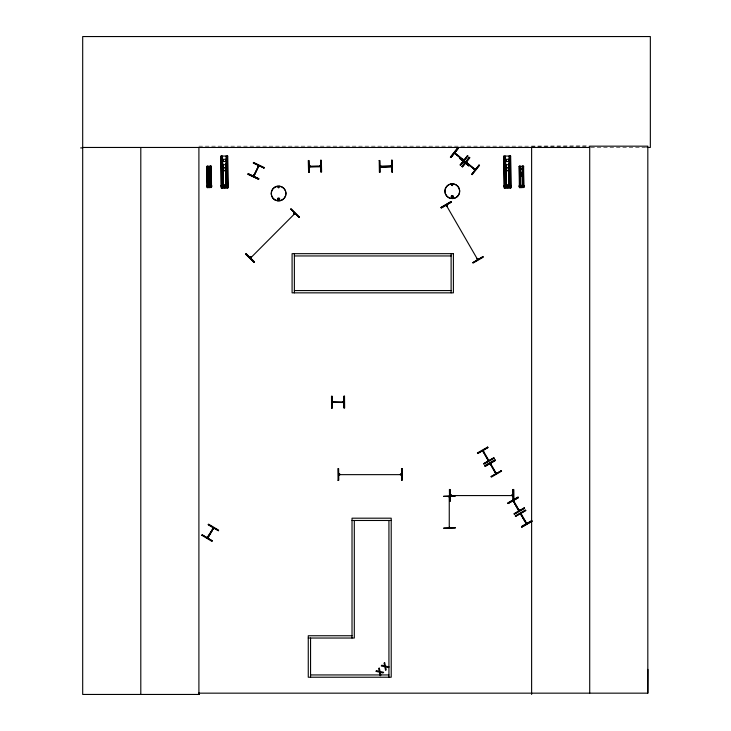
<?xml version="1.0" encoding="UTF-8"?>
<svg xmlns="http://www.w3.org/2000/svg" width="731" height="731" viewBox="0 0 731 731"><rect width="100%" height="100%" fill="white"/><g stroke="black" fill="none" stroke-linecap="round" stroke-linejoin="round"><path stroke-width="0.55" stroke-dasharray="3.65 2.74" d="M531.62 146.173L588.583 145.953M198.905 146.173L589.716 146.173M590.84 147.461L645.857 147.461"/><path stroke-width="1.1" d="M647.904 669.377L647.821 693.162L198.914 693.162L198.905 694.45L198.905 147.461M207.065 537.705L207.613 536.691L208.043 536.947M277.981 187.227C279.37 189.393 279.023 185.775 278.191 186.981M278.301 187.31L278.959 187.392L278.301 187.474M451.95 184.998C453.211 186.177 451.731 183.828 452.306 185.409M463.893 160.116L463.034 159.294L462.495 159.687M466.003 162.565L475.123 169.939M474.163 169.089L475.47 169.455M258.427 165.48L257.924 166.549L258.747 165.9M258.801 165.928L253.84 176.144L258.829 165.663M449.784 496.897L449.136 496.897M507.999 187.474L507.204 187.483L507.926 187.346L507.204 187.227L507.926 186.834L507.195 186.46L507.981 186.222L507.259 186.213M257.86 166.385L258.399 166.641M207.138 537.459L207.622 537.815L213.662 527.937M212.483 528.623L213.086 527.599M213.415 528.084L207.421 537.906M446.248 205.429L447.18 205.968L446.65 204.945M477.626 258.482L477.115 258.774L478.056 259.459M488.317 460.667L488.856 460.457M495.39 472.802L495.901 472.509M495.856 473.578L495.846 472.537L495.189 472.582M518.864 510.969L513.162 500.817L518.745 510.741M518.8 510.713L519.257 510.448M526.713 523.396L520.938 513.482L520.509 513.811L526.293 523.835M449.19 496.486L449.784 496.486M449.729 496.897L449.72 496.486M449.181 527.307C450.698 527.983 448.496 527.124 449.19 527.718M449.72 527.718L449.711 527.307M451.795 184.806C452.562 187.538 453.183 182.805 451.74 185.245M224.91 186.204L224.243 186.972L224.965 187.09L224.243 187.227L224.965 187.346L224.243 187.483M212.438 528.449L212.995 528.787M247.964 174.234L248.248 173.64L258.847 178.711L258.573 179.296L247.964 174.234L258.591 179.25M253.419 175.979L253.858 174.91L254.297 175.358L253.419 175.979L258.774 165.818M253.785 176.153L258.747 165.763M263.918 168.103L264.202 167.509L253.593 162.446L253.31 163.031L263.955 168.029M309.058 166.184L310.236 166.056L310.456 166.695M319.502 165.964L320.808 165.937M379.919 166.184L381.235 166.567M332.185 401.977L333.373 401.867L333.336 402.425M338.617 474.236L339.924 474.227M400.259 474.245L401.401 474.2L401.41 474.693M450.104 495.161L451.411 495.161L450.141 495.636M511.737 495.17L512.888 495.125L512.888 495.618M213.553 527.873L207.842 537.943M209.093 535.878L212.493 530.039M201.857 535.357L202.195 534.8L212.292 540.812L211.953 541.379L201.884 535.311M207.129 537.596L213.397 527.974M218.313 530.715L218.642 530.158L208.545 524.136L208.216 524.694L218.322 530.697M477.571 258.509L477.06 258.811M482.67 450.643L488.436 460.804M488.902 460.621L488.399 459.543L487.778 459.744M490.099 463.509L495.865 473.761M519.33 510.695L518.827 509.617L518.188 509.79M526.759 523.56L526.256 522.482L525.616 522.656M250.998 256.828L250.249 257.586L251.29 257.175M294.977 213.562L294.109 214.402L293.835 213.836M253.767 175.102L254.269 175.248M451.804 196.191L451.694 197.041M457.743 147.936L450.397 157.119L450.908 157.521L458.255 148.347L457.743 147.936L450.442 157.156M450.78 157.421L458.127 148.238M450.844 157.476L458.227 148.329M463.372 160.372L454.545 153.172L463.564 160.537M455.376 153.83L454.709 152.779M467.557 155.785L460.219 164.968L467.438 155.685L467.941 156.087M467.904 156.059L460.603 165.27L460.091 164.868M461.965 166.522L469.302 157.339L469.814 157.75L462.476 166.933L461.965 166.522L469.348 157.375M462.348 166.832L469.686 157.649M466.086 162.721C466.177 161.423 468.151 163.36 466.771 163.26M474.063 169.089L474.702 168.76M471.787 174.371L479.125 165.188M309.103 166.659L309.304 166.12M391.688 166.476L380.12 166.723L380.166 166.12M391.524 166.394L379.928 166.595M332.431 401.913L343.789 402.361M343.945 402.315L342.638 401.913L343.945 401.904M338.864 474.711L338.864 474.172M338.654 474.711L339.86 474.73L339.677 474.172M401.566 474.647L338.745 474.647L339.924 474.638M400.506 474.775L400.506 474.181M450.351 495.636L450.351 495.106M511.992 495.7L511.983 495.106M513.052 495.572L450.232 495.572L451.292 495.563L451.164 495.097M449.254 496.961L449.254 496.431L449.2 496.897M245.671 254.15L246.128 253.684L254.489 261.945L254.032 262.411L245.671 254.15L254.068 262.374M250.459 257.961L251.29 257.12M293.844 214.009L294.584 213.251L294.127 214.293M299.454 216.97L298.997 217.436L290.691 209.121L291.093 208.71L299.418 217.016M250.715 257.869L294.959 213.452M250.824 256.828L251.382 257.138L250.596 257.879M278.109 198.494C281.49 199.983 275.486 198.85 279.297 198.594M452.653 197.297L452.8 196.191M441.031 207.503L451.173 201.564M441.25 207.878L451.438 202.012M472.847 262.603L482.944 256.59L483.282 257.157L473.103 263.05L472.802 262.53M472.884 262.676L483.027 256.727M477.718 453.403L487.897 447.527M483.264 451.932C484.287 451.731 483.182 449.876 482.652 450.872L488.436 460.895M483.675 463.728L493.854 457.853M494.11 458.3L483.959 464.222L483.63 463.655L493.809 457.78L494.138 458.346M484.854 465.784L495.042 459.9L495.362 460.466L485.183 466.341L484.854 465.784L495.061 459.945M495.28 460.329L485.101 466.204L495.326 460.393M490.19 463.673L495.746 473.542M501.283 470.718L491.058 476.53L491.387 477.096L501.539 471.166M491.141 476.667L501.32 470.791M507.89 503.038L518.069 497.153M508.146 503.485L518.352 497.647L518.041 497.107L507.862 502.983L508.182 503.549L518.361 497.674M514.039 501.402C512.924 502.407 515.108 501.183 513.454 500.507M514.14 513.875L524.328 507.999M515.318 515.903L525.47 509.973L525.799 510.54L515.611 516.415L515.291 515.858M515.529 516.278L525.717 510.402M521.112 514.843L521.568 514.35L520.883 513.381M521.505 526.622L531.711 520.792M521.788 527.115L531.976 521.24M224.974 186.268L224.298 186.213L224.81 186.131M319.749 165.9L319.758 166.494M391.67 165.937L390.61 165.836L390.619 166.43M333.427 402.47L332.194 402.388M342.885 401.849L342.885 402.379M455.322 153.848L455.614 153.346M475.049 169.775L466.113 162.574M521.358 187.264L521.879 187.282L521.523 186.25M390.61 165.836L390.372 166.504M209.194 187.282L209.048 186.423M320.69 160.263L321.348 160.253L321.594 172.004L320.936 172.023L320.717 160.263L321.019 172.013M379.151 160.528L379.8 160.509L379.965 172.269L379.398 172.278L379.206 160.528M391.551 160.263L392.209 160.253L392.456 172.004L391.798 172.023L391.551 160.263L391.962 172.013M309.176 166.184L320.818 166.348L309.314 166.65M311.671 166.494L318.414 166.348M380.047 166.184L391.423 165.818M308.537 172.278L309.186 172.269L308.939 160.509L308.281 160.528L308.592 172.278M510.631 156.014L503.842 156.114L504.189 187.949L510.978 187.849L510.603 156.014M221.374 159.34L227.25 159.276M221.402 161.496L227.277 161.432M504.335 159.34L510.211 159.276M504.353 161.496L510.238 161.432M221.429 164.731L227.314 164.667M211.296 166.275L206.763 166.339L207.019 187.575L211.524 187.511L211.296 166.275L211.433 187.511M221.456 167.6L227.332 167.536M504.39 164.731L510.265 164.667M207.092 168.495L211.012 168.45M519.12 166.339L523.643 166.275M207.111 169.93L211.031 169.884M504.417 167.6L510.293 167.536M221.493 170.826L227.368 170.762M519.439 168.495L523.359 168.45M207.129 172.087L211.058 172.041M519.458 169.93L523.378 169.884M207.147 173.996L211.067 173.96M504.454 170.826L510.329 170.762M519.485 172.087L523.405 172.041M207.175 176.153L211.095 176.116M519.494 173.996L523.414 173.96M519.522 176.153L523.442 176.116M221.648 184.687L227.524 184.623M207.275 185.4L211.195 185.354M220.68 185.628L228.52 185.546M206.626 186.012L211.862 185.957M220.68 185.875L228.52 185.793M206.635 186.177L211.862 186.122M208.929 186.368L209.55 186.359M224.143 187.52L225.075 187.511M504.609 184.687L510.485 184.623M503.641 185.628L511.472 185.546M519.622 185.4L523.542 185.354M503.641 185.875L511.481 185.793M507.086 186.186L508.018 186.177M518.983 186.012L524.209 185.957M518.983 186.177L524.209 186.122M521.285 186.368L521.66 186.25M523.88 187.511L519.348 187.575L519.211 166.339M332.148 396.303L331.499 396.312L331.572 408.062L332.23 408.062L332.148 396.303L332.148 408.062M343.908 396.229L344.557 396.229M343.826 402.315L332.313 402.388L344.018 402.507M338.005 480.322L338.654 480.322L338.581 468.562L337.932 468.571L338.06 480.322M338.745 474.236L339.805 474.236M400.378 474.245L401.438 474.236M513.007 489.487L513.665 489.487L513.738 501.238L513.089 501.247L513.034 489.487L513.244 501.247M450.223 495.161L451.283 495.161M511.864 495.17L513.043 495.161M449.492 501.256L450.141 501.247L450.068 489.496L449.41 489.496L449.547 501.256M80.657 147.918L82.694 147.909M443.571 496.303L455.331 496.02L443.58 496.386M455.331 527.901L443.58 528.184L455.331 527.819M82.694 147.461L589.716 147.461M646.926 147.461L650.343 147.461L650.343 36.55L82.694 36.55L82.694 694.45L198.987 694.45L198.987 693.162M294.374 255.951L451.118 255.951M294.374 290.563L451.118 290.563M352.022 520.481L391.213 520.481M352.022 635.751L308.263 635.751L308.263 677.226L391.213 677.226L391.213 518.188L352.022 518.188L352.022 638.035M308.263 638.035L354.307 638.035L354.307 520.481M310.556 674.941L388.929 674.941M380.979 166.038L381.317 166.695M521.185 514.715L521.468 514.268M526.293 523.652L520.6 513.829M310.118 166.101L310.255 166.567M333.245 401.913L333.373 402.379M332.441 402.443L343.954 402.47M278.255 199.6L279.279 198.814M253.383 162.885L263.992 167.956M248.174 173.786L258.82 178.784M454.938 152.88L463.792 160.034M208.253 524.63L218.395 530.578M202.149 534.864L212.246 540.885M466.369 162.255L475.36 169.446M290.746 209.066L299.116 217.317M246.073 253.748L254.434 262.009M446.76 205.128L447.18 205.968M446.659 206.133L447.226 205.804M513.628 500.689L519.266 510.585M518.855 509.745L518.389 510.01M526.283 522.61L525.817 522.875M477.453 258.436L477.992 259.35M477.105 258.646L477.635 259.56L446.294 205.256M501.247 470.645L501.567 471.212M514.441 502.946L517.813 508.794M521.87 515.812L525.242 521.66M483.081 450.543L488.838 460.512M496.267 473.377L490.51 463.408L490.748 464.642L491.031 464.194M392.154 160.253L392.401 172.004M379.636 160.518L379.882 172.269M308.774 160.518L309.103 172.269M320.818 166.823L309.25 166.869M523.624 166.275L523.78 187.511M523.131 166.275L523.359 187.511M523.03 166.284L523.268 187.52M522.784 166.284L522.921 169.638M522.93 171.867L522.875 174.106M522.893 176.345L523.113 187.52M522.61 166.284L522.839 187.52M522.574 166.284L522.766 187.52M522.4 169.638L522.363 166.284L522.309 169.638M522.427 171.876L522.446 174.115M522.473 176.345L522.583 186.405L522.373 176.345M522.327 171.876L522.373 174.115M522.208 187.529L521.011 187.538M520.49 166.33L520.509 169.674M520.71 186.442L520.536 171.913L520.618 186.442M520.399 166.33L520.435 169.683M520.454 187.565L520.18 166.33L520.371 187.565M519.979 166.33L520.106 187.565M519.732 166.33L519.942 187.565M519.631 166.339L519.869 187.575M519.458 166.339L519.65 187.575M519.385 166.339L519.613 187.575M510.494 156.014L510.832 187.849M510.165 156.014L510.521 187.858M510.11 156.023L510.457 187.858M509.891 159.431L509.918 161.706M509.946 163.982L509.982 167.39M510.019 170.807L510.174 185.583M509.781 159.431L509.772 161.706M509.827 163.982L509.836 167.39M509.9 170.807L510.064 187.858M509.498 159.44L509.553 161.706M509.553 163.982L509.617 167.399M509.626 170.807L509.809 185.592M509.388 159.44L509.406 161.715M509.434 163.991L509.47 167.399M509.507 170.807L509.671 185.592M509.123 159.44L509.151 161.715M509.169 163.991L509.205 167.399M509.242 170.807L509.516 185.811M509.023 156.032L509.37 187.867M508.749 159.449L508.776 161.715M508.803 163.991L508.84 167.408M508.877 170.816L509.032 185.601M508.63 159.449L508.63 161.725M508.657 163.991L508.721 167.408M508.73 170.816L508.913 185.601M508.474 187.876L506.684 187.894M505.943 159.504L505.971 161.779M506.035 167.463L505.998 164.055L505.889 167.463M506.071 170.871L506.227 185.656M505.916 159.504L505.825 161.779M506.044 170.871L506.08 185.656M505.441 156.096L505.788 187.931M505.423 159.504L505.45 161.779M505.468 164.055L505.505 167.463M505.541 170.88L505.596 185.857M505.167 159.513L505.194 161.789M505.212 164.055L505.249 167.472M505.285 170.88L505.45 185.665M505.048 159.513L505.048 161.789M505.103 164.064L505.103 167.472M505.176 170.88L505.304 185.665M504.774 159.513L504.829 161.789M504.819 164.064L504.883 167.472M504.929 170.89L505.094 187.913M504.655 159.513L504.682 161.789M504.71 164.064L504.746 167.472M504.783 170.89L504.938 185.665M504.244 156.105L504.646 187.949M503.988 156.114L504.335 187.949M227.533 156.014L227.88 187.849M227.268 156.014L227.56 187.858L227.158 156.023M226.939 159.431L226.957 161.706M226.985 163.982L227.021 167.39M227.058 170.807L227.222 185.583M226.82 159.431L226.811 161.706M226.866 163.982L226.875 167.39M226.912 170.807L227.103 187.858M226.573 159.44L226.564 161.706M226.619 163.982L226.628 167.399M226.692 170.807L226.829 185.592M226.427 159.44L226.455 161.715M226.473 163.991L226.509 167.399M226.546 170.807L226.711 185.592M226.162 159.44L226.19 161.715M226.217 163.991L226.254 167.399M226.29 170.807L226.555 185.811M226.062 156.032L226.409 187.867M225.788 159.449L225.815 161.715M225.842 163.991L225.879 167.408M225.916 170.816L226.071 185.601M225.651 159.449L225.696 161.725M225.696 163.991L225.76 167.408M225.769 170.816L225.961 185.601M225.523 187.876L223.723 187.894M222.982 159.504L222.982 161.779M223.01 164.055L223.074 167.463M223.11 170.871L223.238 185.656M222.845 159.504L222.864 161.779M222.891 164.055L222.928 167.463M222.964 170.871L223.129 185.656M222.48 156.096L222.827 187.931M222.462 159.504L222.489 161.779M222.516 164.055L222.553 167.463M222.589 170.88L222.644 185.857M222.206 159.513L222.233 161.789M222.261 164.055L222.297 167.472M222.334 170.88L222.489 185.665M222.087 159.513L222.087 161.789M222.114 164.064L222.178 167.472M222.187 170.88L222.37 185.665M221.804 156.105L221.84 161.789M221.895 164.064L221.904 167.472M221.941 170.89L222.142 187.913M221.703 159.513L221.721 161.789M221.749 164.064L221.785 167.472M221.822 170.89L221.986 185.665M221.027 156.114L221.374 187.949M211.031 166.275L211.222 187.511L210.985 166.275M210.811 169.629L210.702 166.284L210.574 169.638M210.839 171.867L210.784 174.106L210.592 171.867M210.437 166.284L210.555 169.638M210.501 171.867L210.601 174.106M210.546 176.345L210.738 186.396M210.263 166.284L210.491 187.52L210.19 166.284M210.016 166.284L209.98 169.638L209.916 166.284M209.998 171.876L210.099 174.115L209.98 171.876M210.126 176.345L210.153 186.405L210.025 176.345M209.861 187.529L208.664 187.538M208.143 166.33L208.161 169.674L208.052 166.33M208.189 171.913L208.362 186.442M208.107 171.913L208.271 186.442M207.878 166.33L208.061 187.565M207.549 166.33L207.659 169.683M207.613 171.922L207.86 187.565M207.385 166.33L207.403 169.683M207.421 171.922L207.613 187.565M207.284 166.339L207.321 169.683M207.348 171.922L207.513 187.575M207.074 166.339L207.339 187.575M513.61 489.487L513.683 501.247M449.903 489.496L450.058 501.247M401.694 468.562L401.685 480.322M344.502 396.229L344.639 407.98L343.981 407.989L343.99 396.229L344.146 407.989M338.499 468.562L338.581 480.322M331.554 396.312L331.627 408.062M647.821 693.162L647.821 146.173L589.716 146.173L589.716 693.162M531.62 147.461L531.62 694.45M451.118 253.666L451.118 292.848M449.254 496.431L449.254 527.782M388.929 520.481L388.929 677.226M310.556 638.035L310.556 677.226M294.374 253.666L294.374 292.848M140.8 147.461L140.8 694.45M450.378 198.375A7.438 7.438 0 0 1 446.604 186.414A7.438 7.438 0 0 1 459.041 188.059A7.438 7.438 0 0 1 452.306 198.631M208.28 174.837C209.377 178.154 210.839 172.461 208.28 174.837M520.627 174.837C521.733 178.154 523.186 172.461 520.627 174.837M451.53 196.484C452.507 199.526 453.896 194.336 451.53 196.484M478.997 165.087L471.659 174.27L472.171 174.682L479.509 165.498L478.997 165.087M459.854 158.499L468.772 165.873L459.854 158.499M376.529 670.674L375.862 671.341L379.407 672.182L380.211 675.773L380.842 675.142L380.175 672.292L382.998 672.977L383.665 672.31L380.065 671.46L379.279 667.924L378.64 668.554L379.298 671.35L376.529 670.674M381.92 665.274L381.253 665.941L384.798 666.782L385.602 670.373L386.233 669.742L385.566 666.9L388.389 667.586L389.066 666.919L385.456 666.069L384.67 662.533L384.031 663.163L384.698 665.95L381.92 665.274M451.146 201.518L441.003 207.458L441.332 208.024L451.475 202.076L451.146 201.518M487.632 447.08L477.425 452.909L477.754 453.476L487.933 447.6L487.604 447.034M524.246 507.853L514.076 513.756L514.386 514.295L524.566 508.42L524.246 507.853M531.675 520.719L521.495 526.603L521.815 527.17L532.004 521.285L531.675 520.719M401.493 474.73L400.378 474.657L401.447 474.647M391.679 166.695L380.111 166.997L391.679 166.695M227.679 156.014L220.881 156.114L221.255 187.949L228.017 187.849L227.652 156.014M225.057 186.131L224.134 186.14L225.057 186.177M402.178 468.562L401.529 468.562L401.602 480.322L402.251 480.313L402.123 468.562M453.403 253.666L292.089 253.666L292.089 292.848L453.403 292.848L453.403 253.666M523.606 187.511L523.378 166.275L523.57 187.511M221.74 187.949L221.402 156.105L221.685 187.949M210.912 187.52L210.811 176.335L210.912 187.52M451.731 197.681A1.142 1.142 0 0 0 453.439 196.694A1.142 1.142 0 0 0 451.731 195.707A1.142 1.142 0 0 0 451.731 197.681M448.633 197.562A7.347 7.347 0 0 0 459.644 191.193A7.347 7.347 0 0 0 448.633 184.833A7.347 7.347 0 0 0 448.633 197.562M278.072 199.91A1.06 1.06 0 0 0 279.662 198.987A1.06 1.06 0 0 0 278.072 198.074A1.06 1.06 0 0 0 278.072 199.91M274.947 199.819A7.301 7.301 0 0 0 285.903 193.496A7.301 7.301 0 0 0 274.947 187.173A7.301 7.301 0 0 0 274.947 199.819M273.348 198.75A7.438 7.438 0 0 0 285.784 195.424A7.438 7.438 0 0 0 276.674 186.314A7.438 7.438 0 0 0 273.348 198.75M506.455 170.113A1.307 1.307 0 0 0 508.639 169.51A1.307 1.307 0 0 0 507.022 167.92A1.307 1.307 0 0 0 506.455 170.113M223.503 170.113A1.307 1.307 0 0 0 225.678 169.51A1.307 1.307 0 0 0 224.061 167.92A1.307 1.307 0 0 0 223.503 170.113"/></g></svg>
